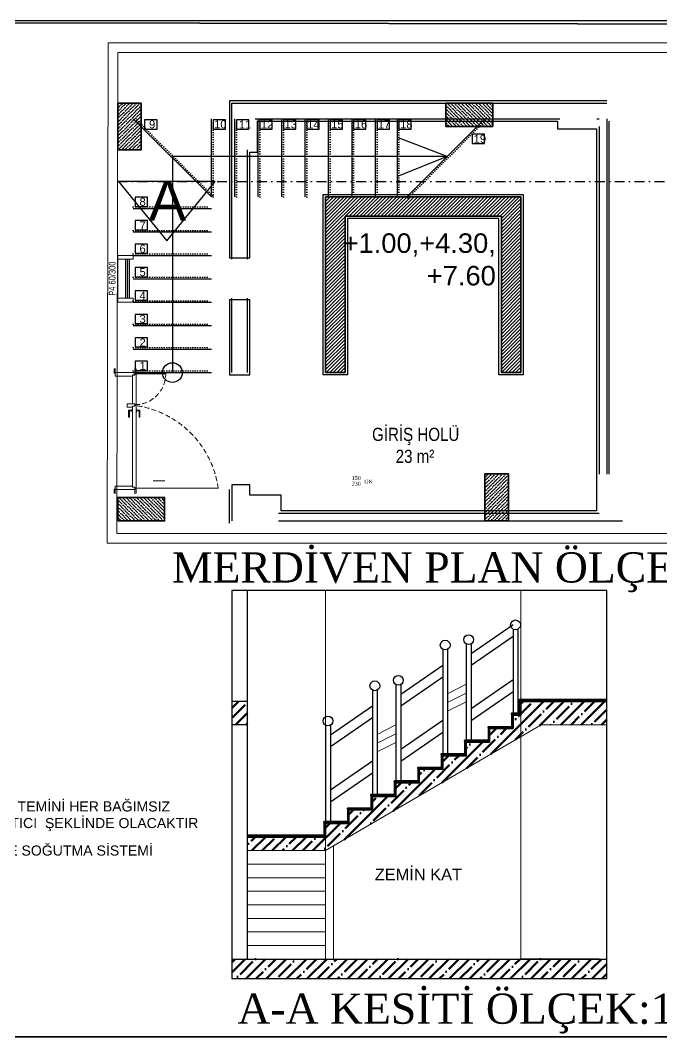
# Model space of a CAD drawing. Header units: millimetres. Extents: x 708 to 46452, y -4963 to 3960.
# Drawn here: x 41162 to 42804, y -4934 to -2332 of the extents above; entities that cross this region are included whole.
import ezdxf
from ezdxf.enums import TextEntityAlignment as Align

# ---------------------------------------------------------------- set-up
doc = ezdxf.new("R2010")
doc.units = ezdxf.units.MM
for name, pattern in [('ACAD_ISO07W100', [3, 0, -3]), ('DASHDOTX2', [50.8, 25.4, -12.7, 0, -12.7]), ('DUZ', [0]), ('HIDDEN2', [4.7625, 3.175, -1.5875])]:
    doc.linetypes.add(name, pattern=pattern)
for name, color, linetype, lineweight in [('00_DUVAR', 22, 'Continuous', 30), ('00_KOLON', 2, 'Continuous', 35), ('00_PENCERE', 103, 'Continuous', 13), ('20', 1, 'Continuous', 0), ('F-YAZI', 7, 'Continuous', 30), ('görünüş1', 251, 'Continuous', 35), ('KAPI', 133, 'Continuous', 20), ('KOLON', 7, 'Continuous', 50), ('merdiven', 255, 'Continuous', 30), ('MERMER', 40, 'DUZ', 25), ('TEFRİŞ', 8, 'Continuous', 9), ('YAZI', 40, 'Continuous', 25), ('Çerçeve', 8, 'Continuous', 30)]:
    doc.layers.add(name, color=color, linetype=linetype, lineweight=lineweight)
for name, color, linetype in [('00_YAZI', 214, 'Continuous'), ('DUVARTARAMA', 7, 'Continuous'), ('PENCERE', 3, 'Continuous'), ('SIVA', 135, 'Continuous'), ('wood', 26, 'Continuous')]:
    doc.layers.add(name, color=color, linetype=linetype)
doc.styles.add('ARIAL2', font='arial.ttf', dxfattribs={"width": 0.8})
doc.styles.add('ARİAL NARROW', font='ARIALN.TTF', dxfattribs={"width": 0.8})
doc.styles.add('mimari altlik$0$194_PTB_WET_B1$0$Standard', font='arial.ttf')
doc.styles.get("Standard").update_dxf_attribs({"font": 'arial.ttf'})
doc.styles.add('STYLE1', font='times.ttf', dxfattribs={"width": 0.8, "height": 12.5})
doc.styles.add('YAZI', font='arial.ttf', dxfattribs={"height": 34})
pattern_1 = [(45, (5499.235, -3212.18), (-26.042743, 26.042743), []), (45, (5525.278, -3212.18), (-26.042743, 26.042743), [46.0375, -9.2075, 0, -9.2075])]

# ---------------------------------------------------------------- blocks, each defined once
blk = doc.blocks.new('k1')
at = {"layer": 'KAPI'}
for p, q in [((-90.7, 3696.1), (-51.7, 3696.1)), ((-91.2, 3694.5), (-94.2, 3694.5)), ((-94.2, 3657.8), (-94.2, 3693.3)), ((-89.7, 3695.4), (-91.2, 3695.7)), ((-91.2, 3695.7), (-91.2, 3694.5)), ((-89.7, 3695.4), (-89.7, 3656.9)), ((-91.2, 3657.8), (-101.2, 3657.8)), ((-101.2, 3657.8), (-101.2, 3653.3)), ((-91.2, 3657.8), (-94.2, 3657.8)), ((-91.2, 3654.7), (-91.2, 3657.8)), ((-91.2, 3656.6), (-91.2, 3657.8)), ((-101.2, 3653.3), (-94.2, 3653.3)), ((-94.2, 3653.3), (-94.2, 3654.7)), ((-94.2, 3654.7), (-91.2, 3654.7)), ((-94.2, 3654.5), (-94.2, 3552.3)), ((-91.2, 3654.5), (-94.2, 3654.5)), ((-89.7, 3656.9), (-91.2, 3656.6)), ((-91.2, 3655.7), (-91.2, 3654.5)), ((-89.7, 3655.4), (-91.2, 3655.7)), ((-89.7, 3551.1), (-89.7, 3655.4)), ((-67.9, 3559.1), (-52.9, 3559.1)), ((-91.2, 3551.1), (-94.2, 3551.1)), ((-91.2, 3549.9), (-91.2, 3551.1)), ((-89.7, 3550.2), (-91.2, 3549.9)), ((-90.7, 3549.5), (15.5, 3549.5))]:
    blk.add_line(p, q, dxfattribs=at)
for points in [[(-117.7, 3702.5), (-116.2, 3702.8), (-116.2, 3696.8), (-117.7, 3697.1), (-117.7, 3702.5)], [(-89.7, 3702.5), (-91.2, 3702.8), (-91.2, 3696.8), (-89.7, 3697.1), (-89.7, 3702.5)], [(-117.7, 3543.1), (-116.2, 3542.8), (-116.2, 3548.8), (-117.7, 3548.5), (-117.7, 3543.1)], [(-89.7, 3543.1), (-91.2, 3542.8), (-91.2, 3548.8), (-89.7, 3548.5), (-89.7, 3543.1)]]:
    blk.add_lwpolyline(points, dxfattribs=at)
for points in [[(-91.2, 3697.8), (-116.2, 3697.8), (-116.2, 3693.3), (-94.2, 3693.3), (-94.2, 3694.7), (-91.2, 3694.7)], [(-91.2, 3547.8), (-116.2, 3547.8), (-116.2, 3552.3), (-94.2, 3552.3), (-94.2, 3550.9), (-91.2, 3550.9)]]:
    blk.add_lwpolyline(points, close=True, dxfattribs=at)
for points in [[(-94.7, 3649.7), (-98.6, 3649.7, 0.414214), (-99.2, 3649.1), (-99.2, 3641, 1), (-98, 3641), (-98, 3648.3, -0.414214), (-97.7, 3648.5), (-94.7, 3648.5)], [(-94.2, 3647.1), (-94.4, 3647.1, -0.414214), (-94.7, 3647.4), (-94.7, 3650.9, -0.414214), (-94.4, 3651.1), (-94.2, 3651.1)], [(-89.7, 3651.1), (-89.4, 3651.1, -0.414214), (-89.2, 3650.9), (-89.2, 3647.4, -0.414214), (-89.4, 3647.1), (-89.7, 3647.1)], [(-89.2, 3649.7), (-85.3, 3649.7, -0.414214), (-84.7, 3649.1), (-84.7, 3641, -1), (-85.9, 3641), (-85.9, 3648.3, 0.414214), (-86.1, 3648.5), (-89.2, 3648.5)]]:
    blk.add_lwpolyline(points, format="xyb", dxfattribs=at)
for centre in [(-90.7, 3696.1), (-90.7, 3549.5)]:
    blk.add_circle(centre, 0.5, dxfattribs=at)
at = {"layer": 'KAPI', "linetype": 'HIDDEN2', "ltscale": 2}
for centre, radius, start, end in [((-91.2, 3696.1), 39.5, 269.9972, 0), ((-107.5, 3532.6), 124.1, 7.8071, 82.4638)]:
    blk.add_arc(centre, radius, start, end, dxfattribs=at)
at = {"layer": 'KAPI', "char_height": 5, "width": 517.777, "attachment_point": 9}
for s, insert in [('{\\fTimes New Roman|b0|i0|c162|p18;230}', (197.9, 3552.8)), ('{\\fTimes New Roman|b0|i0|c162|p18;150}', (197.9, 3560.1)), ('{\\fTimes New Roman|b0|i0|c162|p18;GK\\fTimes New Roman|b0|i0|c0|p18;    }', (213.6, 3555.6))]:
    blk.add_mtext(s, dxfattribs=dict(at, insert=insert))
blk = doc.blocks.new('WER')
at = {"layer": '00_PENCERE', "lineweight": 15}
for p, q in [((6940, -1958), (6960, -1958)), ((6940, -1958), (6940, -1963)), ((6940, -2013), (6940, -1963)), ((6940, -1963), (6960, -1963)), ((6950, -2013), (6950, -1963)), ((6952, -2013), (6952, -1963)), ((6953, -2013), (6953, -1963)), ((6955, -2013), (6955, -1963)), ((6960, -1963), (6960, -1958)), ((6960, -2013), (6940, -2013)), ((6940, -2013), (6940, -2018)), ((6960, -2018), (6960, -2013)), ((6940, -2018), (6960, -2018))]:
    blk.add_line(p, q, dxfattribs=at)
at = {"layer": '00_PENCERE', "insert": (6937.4, -2009.7), "char_height": 8.59, "width": 97.846, "attachment_point": 7, "rotation": 90, "style": 'ARIAL2'}
blk.add_mtext('P4 60/300 ', dxfattribs=at)
blk = doc.blocks.new('KOLON')
at = {"layer": 'DUVARTARAMA'}
h = blk.add_hatch(dxfattribs=at)
h.set_pattern_fill('ANSI36', color=8)
h.paths.add_polyline_path([(549.4, 3102.4), (579.4, 3102.4), (579.4, 3042.4), (549.4, 3042.4)])
at = {"layer": '00_KOLON'}
blk.add_lwpolyline([(549.4, 3102.4), (579.4, 3102.4), (579.4, 3042.4), (549.4, 3042.4), (549.4, 3102.4)], dxfattribs=at)
blk = doc.blocks.new('TRHHT')
for points in [[(5310, -1796.2), (5325.9, -1796.2), (5325.9, -1784.4), (5310, -1784.4)], [(5397.5, -1796.2), (5413.3, -1796.2), (5413.3, -1784.4), (5397.5, -1784.4)], [(5427.5, -1796.2), (5443.3, -1796.2), (5443.3, -1784.4), (5427.5, -1784.4)], [(5457.5, -1796.2), (5473.3, -1796.2), (5473.3, -1784.4), (5457.5, -1784.4)], [(5487.5, -1796.2), (5503.3, -1796.2), (5503.3, -1784.4), (5487.5, -1784.4)], [(5517.5, -1796.2), (5533.3, -1796.2), (5533.3, -1784.4), (5517.5, -1784.4)], [(5547.5, -1796.2), (5563.3, -1796.2), (5563.3, -1784.4), (5547.5, -1784.4)], [(5577.5, -1796.2), (5593.3, -1796.2), (5593.3, -1784.4), (5577.5, -1784.4)], [(5607.5, -1796.2), (5623.3, -1796.2), (5623.3, -1784.4), (5607.5, -1784.4)], [(5635.5, -1796.2), (5651.3, -1796.2), (5651.3, -1784.4), (5635.5, -1784.4)], [(5729.2, -1814.7), (5745.1, -1814.7), (5745.1, -1802.9), (5729.2, -1802.9)], [(5297.8, -1895.3), (5313.6, -1895.3), (5313.6, -1883.5), (5297.8, -1883.5)], [(5297.8, -1925.3), (5313.6, -1925.3), (5313.6, -1913.5), (5297.8, -1913.5)], [(5297.8, -1955.3), (5313.6, -1955.3), (5313.6, -1943.5), (5297.8, -1943.5)], [(5297.8, -1985.3), (5313.6, -1985.3), (5313.6, -1973.5), (5297.8, -1973.5)], [(5297.8, -2015.3), (5313.6, -2015.3), (5313.6, -2003.5), (5297.8, -2003.5)], [(5297.8, -2045.3), (5313.6, -2045.3), (5313.6, -2033.5), (5297.8, -2033.5)], [(5297.8, -2075.3), (5313.6, -2075.3), (5313.6, -2063.5), (5297.8, -2063.5)], [(5297.8, -2105.3), (5313.6, -2105.3), (5313.6, -2093.5), (5297.8, -2093.5)]]:
    blk.add_lwpolyline(points, close=True)
at = {"layer": 'merdiven'}
for p, q in [((5697.2, -1831.3), (5345.5, -1831.3)), ((5345.5, -1831.3), (5345.5, -2108)), ((5295.5, -1898), (5395.5, -1898)), ((5295.5, -1928), (5395.5, -1928)), ((5295.5, -1958), (5395.5, -1958)), ((5295.5, -1988), (5395.5, -1988)), ((5295.5, -2018), (5395.5, -2018)), ((5295.5, -2048), (5395.5, -2048)), ((5295.5, -2078), (5395.5, -2078)), ((5295.5, -2108), (5395.5, -2108))]:
    blk.add_line(p, q, dxfattribs=at)
at = {"layer": 'merdiven', "linetype": 'ACAD_ISO07W100'}
for p, q in [((5295.5, -1896), (5395.5, -1896)), ((5295.5, -1926), (5395.5, -1926)), ((5295.5, -1956), (5395.5, -1956)), ((5295.5, -1986), (5395.5, -1986)), ((5295.5, -2016), (5395.5, -2016)), ((5295.5, -2046), (5395.5, -2046)), ((5295.5, -2076), (5395.5, -2076)), ((5295.5, -2106), (5395.5, -2106))]:
    blk.add_line(p, q, dxfattribs=at)
for points in [[(5396.9, -1881.5), (5296.9, -1781.5)], [(5397.5, -1883), (5397.5, -1783)], [(5427.5, -1883), (5427.5, -1783)], [(5457.5, -1883), (5457.5, -1783)], [(5487.5, -1883), (5487.5, -1783)], [(5517.5, -1883), (5517.5, -1783)], [(5547.5, -1883), (5547.5, -1783)], [(5577.5, -1883), (5577.5, -1783)], [(5607.5, -1883), (5607.5, -1783)], [(5635.5, -1883), (5635.5, -1783)], [(5646.9, -1884.4), (5746.9, -1784.4)]]:
    blk.add_lwpolyline(points, dxfattribs=at)
at = {"layer": 'merdiven'}
for points in [[(5395.5, -1883), (5295.5, -1783)], [(5395.5, -1883), (5395.5, -1783)], [(5425.5, -1883), (5425.5, -1783)], [(5455.5, -1883), (5455.5, -1783)], [(5485.5, -1883), (5485.5, -1783)], [(5515.5, -1883), (5515.5, -1783)], [(5545.5, -1883), (5545.5, -1783)], [(5575.5, -1883), (5575.5, -1783)], [(5605.5, -1883), (5605.5, -1783)], [(5633.5, -1883), (5633.5, -1783)], [(5645.5, -1883), (5745.5, -1783)], [(5697.2, -1831.3), (5633.5, -1807.1)], [(5697.2, -1831.3), (5633.5, -1857.1)]]:
    blk.add_lwpolyline(points, dxfattribs=at)
blk.add_circle((5345.5, -2108), 12.6, dxfattribs=at)
at = {"layer": 'merdiven', "color": 7, "lineweight": 35, "attachment_point": 7, "style": 'mimari altlik$0$194_PTB_WET_B1$0$Standard'}
for s, insert, char_height in [('9', (5315.6, -1795.5), 10.3), ('10', (5398.9, -1795.5), 10.25), ('\\pt184.55744;11', (5430.5, -1795.5), 10.253), ('\\pt184.55744;12', (5458.8, -1795.5), 10.253), ('13', (5488.9, -1795.5), 10.25), ('14', (5518.2, -1795.5), 10.25), ('15', (5548.6, -1795.5), 10.25), ('16', (5578.9, -1795.5), 10.25), ('17', (5608.6, -1795.5), 10.25), ('18', (5636.9, -1795.5), 10.25), ('\\pt184.55744;19', (5731.1, -1814), 10.253), ('8', (5303.4, -1894.7), 10.3), ('7', (5303.4, -1924.7), 10.3), ('6', (5303.4, -1954.7), 10.3), ('5', (5303.4, -1984.7), 10.3), ('4', (5303.4, -2014.7), 10.3), ('3', (5303.4, -2044.7), 10.3), ('2', (5303.4, -2074.7), 10.3), ('1', (5303.4, -2104.7), 10.3)]:
    blk.add_mtext_dynamic_manual_height_columns(s, width=190.36, gutter_width=51.3, heights=[0], dxfattribs=dict(at, insert=insert, char_height=char_height))

msp = doc.modelspace()

# ---------------------------------------------------------------- hatches: boundary and pattern name
at = {"layer": 'DUVARTARAMA'}
h = msp.add_hatch(dxfattribs=at)
h.set_pattern_fill('ANSI31', color=256, scale=2)
h.set_pattern_definition([(45, (27823.1, 982.532), (-4.490128, 4.490128), [])])
h.paths.add_polyline_path([(41993.136, -2833.381), (42393.136, -2833.381), (42393.136, -3233.381), (42443.136, -3233.381), (42443.136, -2783.381), (41943.136, -2783.381), (41943.136, -3233.381), (41993.136, -3233.381)])
at = {"layer": 'KOLON'}
h = msp.add_hatch(dxfattribs=at)
h.set_pattern_fill('ANSI35', color=5, scale=5.8)
h.set_pattern_definition(pattern_1)
h.paths.add_polyline_path([(41703.136, -4135.61), (41743.136, -4135.61), (41743.136, -4075.61), (41703.136, -4075.61)])
h = msp.add_hatch(dxfattribs=at)
h.set_pattern_fill('ANSI35', color=5, scale=5.8)
h.set_pattern_definition([(45, (-31264.666, -3359.588), (-26.042743, 26.042743), []), (45, (-31238.623, -3359.588), (-26.042743, 26.042743), [46.0375, -9.2075, 0, -9.2075])])
h.paths.add_polyline_path([(42495.386, -4135.61), (42663.136, -4135.61), (42663.136, -4075.93), (42443.136, -4075.93), (42443.136, -4110.65), (42423.136, -4110.65), (42423.136, -4145.37), (42363.136, -4145.37), (42363.136, -4180.09), (42303.136, -4180.09), (42303.136, -4214.81), (42243.136, -4214.81), (42243.136, -4249.53), (42183.136, -4249.53), (42183.136, -4284.25), (42123.136, -4284.25), (42123.136, -4318.97), (42063.136, -4318.97), (42063.136, -4353.69), (42003.136, -4353.69), (42003.136, -4388.41), (41943.136, -4388.41), (41943.136, -4423.13), (41743.136, -4423.13), (41743.136, -4457.85), (41943.16, -4457.85)])
h = msp.add_hatch(dxfattribs=at)
h.set_pattern_fill('ANSI35', color=5, scale=5.8)
h.set_pattern_definition(pattern_1)
h.paths.add_polyline_path([(42663.136, -4785.61), (42663.136, -4735.61), (41703.136, -4735.61), (41703.136, -4785.61)])

# ---------------------------------------------------------------- linework, layer by layer
for p, q in [((41703.136, -3791.662), (41703.136, -4785.61)), ((41743.136, -4735.61), (41743.136, -3791.662)), ((42663.136, -4785.61), (42663.136, -3791.662)), ((41743.136, -4135.61), (41703.136, -4135.61)), ((41703.136, -4735.61), (42663.136, -4735.61)), ((41703.136, -4785.61), (42663.136, -4785.61))]:
    msp.add_line(p, q)
for points in [[(42663.136, -3791.662), (41703.136, -3791.662)], [(41743.136, -4075.61), (41703.136, -4075.61)], [(42643.136, -4735.61), (42443.136, -4735.61)]]:
    msp.add_lwpolyline(points)
at = {"layer": '00_DUVAR'}
for p, q in [((42663.136, -2583.381), (42663.136, -3113.381)), ((42643.136, -2603.381), (42643.136, -3493.381)), ((42663.136, -3101.381), (42663.136, -3493.381))]:
    msp.add_line(p, q, dxfattribs=at)
for points in [[(41703.136, -2543.381), (42663.136, -2543.381)], [(41703.136, -2943.381), (41703.136, -2543.381)], [(41763.136, -2583.381), (42543.136, -2583.381)], [(42637.479, -2583.381), (42643.136, -2583.381)], [(41743.136, -2943.381), (41743.136, -2663.381)], [(41703.136, -3233.381), (41703.136, -3043.381)], [(41743.136, -3233.381), (41743.136, -3043.381)], [(41697.136, -3553.381), (41697.136, -3533.381)], [(41823.136, -3593.381), (42643.136, -3593.381)], [(41823.136, -3613.381), (42703.136, -3613.381)]]:
    msp.add_lwpolyline(points, dxfattribs=at)
at = {"layer": '00_KOLON'}
for p, q in [((41943.136, -3233.381), (41943.136, -2783.381)), ((41943.136, -2783.381), (42443.136, -2783.381)), ((42443.136, -2783.381), (42443.136, -3233.381)), ((41993.136, -2833.381), (42393.136, -2833.381))]:
    msp.add_line(p, q, dxfattribs=at)
for points in [[(41943.136, -3233.381), (41993.136, -3233.381), (41993.136, -2833.381)], [(42393.136, -2833.381), (42393.136, -3233.381), (42443.136, -3233.381)]]:
    msp.add_lwpolyline(points, dxfattribs=at)
at = {"layer": '20'}
for p, q in [((42439.136, -4075.93), (42439.136, -4105.806)), ((42663.136, -4075.61), (42440.636, -4075.61)), ((42443.136, -4075.61), (42443.136, -4110.65)), ((42443.136, -4075.93), (42443.136, -4110.65)), ((42419.136, -4110.65), (42419.136, -4145.37)), ((42423.136, -4110.65), (42423.136, -4145.37)), ((41943.136, -4457.864), (42495.386, -4135.61)), ((42495.386, -4135.61), (42663.136, -4135.61)), ((42363.136, -4145.37), (42363.136, -4180.09)), ((42363.136, -4145.37), (42363.136, -4180.09)), ((42303.136, -4180.09), (42303.136, -4214.81)), ((42303.136, -4180.09), (42303.136, -4214.81)), ((42243.136, -4214.81), (42243.136, -4249.53)), ((42243.136, -4214.81), (42243.136, -4249.53)), ((42183.136, -4249.53), (42183.136, -4284.25)), ((42183.136, -4249.53), (42183.136, -4284.25)), ((42123.136, -4284.25), (42123.136, -4318.97)), ((42123.136, -4284.25), (42123.136, -4318.97)), ((42063.136, -4318.97), (42063.136, -4353.69)), ((42003.136, -4353.69), (42003.136, -4388.41))]:
    msp.add_line(p, q, dxfattribs=at)
at = {"layer": '20', "color": 252, "true_color": 0x939598}
msp.add_line((41963.136, -4735.61), (41963.136, -4446.194), dxfattribs=at)
for points in [[(41943.136, -3791.662), (41943.136, -4735.61)], [(42443.136, -3791.662), (42443.136, -4735.61)], [(41943.136, -4735.61), (41943.136, -4457.85)], [(41743.136, -4492.57), (41943.136, -4492.57)], [(41743.136, -4527.29), (41943.136, -4527.29)], [(41743.136, -4562.01), (41943.136, -4562.01)], [(41743.136, -4596.73), (41943.136, -4596.73)], [(41743.136, -4631.45), (41943.136, -4631.45)], [(41743.136, -4666.17), (41943.136, -4666.17)], [(41743.136, -4700.89), (41943.136, -4700.89)]]:
    msp.add_lwpolyline(points, dxfattribs=at)
at = {"layer": '20'}
for points in [[(42255.636, -4056.138), (42303.136, -4031.776)], [(42255.636, -4078.615), (42303.136, -4054.253)], [(42255.636, -4101.092), (42303.136, -4076.73)], [(42363.136, -4180.09), (42363.136, -4145.37), (42419.136, -4145.37), (42419.136, -4110.65), (42443.136, -4110.65)], [(42075.636, -4160.298), (42123.136, -4135.936)], [(42075.636, -4182.775), (42123.136, -4158.413)], [(42075.636, -4205.252), (42123.136, -4180.89)], [(42243.136, -4249.53), (42243.136, -4214.81), (42303.136, -4214.81), (42303.136, -4180.09), (42363.136, -4180.09)], [(42063.136, -4353.69), (42063.136, -4318.97), (42123.136, -4318.97), (42123.136, -4284.25), (42183.136, -4284.25), (42183.136, -4249.53), (42243.136, -4249.53)], [(41943.136, -4423.13), (41943.136, -4388.41), (42003.136, -4388.41), (42003.136, -4353.69), (42063.136, -4353.69)], [(41743.136, -4423.13), (41943.136, -4423.13)], [(41743.136, -4457.85), (41943.136, -4457.85)]]:
    msp.add_lwpolyline(points, dxfattribs=at)
at = {"layer": 'görünüş1'}
msp.add_lwpolyline([(46452.231, -4934.354), (37756.546, -4934.354), (37756.487, -2331.683), (46452.171, -2347.088)], close=True, dxfattribs=at)
at = {"layer": 'merdiven', "lineweight": 35}
for p, q in [((42440.636, -4105.806), (42440.636, -4073.43)), ((42440.636, -4073.43), (42663.136, -4073.43)), ((42443.136, -4110.65), (42443.136, -4075.93)), ((42443.136, -4075.93), (42663.136, -4075.93)), ((42420.636, -4142.87), (42420.636, -4108.15)), ((42420.636, -4108.15), (42443.136, -4108.15)), ((42423.136, -4145.37), (42423.136, -4110.65)), ((42423.136, -4110.65), (42443.136, -4110.65)), ((42360.636, -4177.59), (42360.636, -4142.87)), ((42360.636, -4142.87), (42423.136, -4142.87)), ((42363.136, -4180.09), (42363.136, -4145.37)), ((42363.136, -4145.37), (42423.136, -4145.37)), ((42300.636, -4212.31), (42300.636, -4177.59)), ((42300.636, -4177.59), (42363.136, -4177.59)), ((42303.136, -4214.81), (42303.136, -4180.09)), ((42303.136, -4180.09), (42363.136, -4180.09)), ((42240.636, -4247.03), (42240.636, -4212.31)), ((42240.636, -4212.31), (42303.136, -4212.31)), ((42243.136, -4249.53), (42243.136, -4214.81)), ((42243.136, -4214.81), (42303.136, -4214.81)), ((42180.636, -4281.75), (42180.636, -4247.03)), ((42180.636, -4247.03), (42243.136, -4247.03)), ((42183.136, -4284.25), (42183.136, -4249.53)), ((42183.136, -4249.53), (42243.136, -4249.53)), ((42120.636, -4316.47), (42120.636, -4281.75)), ((42120.636, -4281.75), (42183.136, -4281.75)), ((42123.136, -4318.97), (42123.136, -4284.25)), ((42123.136, -4284.25), (42183.136, -4284.25)), ((42060.636, -4351.19), (42060.636, -4316.47)), ((42060.636, -4316.47), (42123.136, -4316.47)), ((42063.136, -4353.69), (42063.136, -4318.97)), ((42063.136, -4318.97), (42123.136, -4318.97)), ((42000.636, -4385.91), (42000.636, -4351.19)), ((42000.636, -4351.19), (42063.136, -4351.19)), ((42003.136, -4388.41), (42003.136, -4353.69)), ((42003.136, -4353.69), (42063.136, -4353.69)), ((41940.636, -4423.13), (41940.636, -4385.91)), ((41940.636, -4385.91), (42003.136, -4385.91)), ((41943.136, -4423.13), (41943.136, -4388.41)), ((41943.136, -4388.41), (42003.136, -4388.41)), ((41743.136, -4420.63), (41943.136, -4420.63)), ((41743.136, -4423.13), (41943.136, -4423.13))]:
    msp.add_line(p, q, dxfattribs=at)
at = {"layer": 'MERMER', "linetype": 'Continuous'}
for p, q in [((42438.292, -4072.258), (42439.464, -4071.086)), ((42438.292, -4072.258), (42438.292, -4073.43)), ((42440.636, -4073.43), (42438.292, -4073.43)), ((42439.074, -4073.43), (42439.074, -4105.806)), ((42663.136, -4071.086), (42439.464, -4071.086)), ((42418.292, -4106.978), (42419.464, -4105.806)), ((42418.292, -4106.978), (42418.292, -4108.15)), ((42420.636, -4108.15), (42418.292, -4108.15)), ((42419.074, -4108.15), (42419.074, -4140.526)), ((42443.136, -4105.806), (42419.464, -4105.806)), ((42358.292, -4141.698), (42359.464, -4140.526)), ((42358.292, -4141.698), (42358.292, -4142.87)), ((42360.636, -4142.87), (42358.292, -4142.87)), ((42359.074, -4142.87), (42359.074, -4175.246)), ((42420.636, -4140.526), (42359.464, -4140.526)), ((42298.292, -4176.418), (42299.464, -4175.246)), ((42298.292, -4176.418), (42298.292, -4177.59)), ((42300.636, -4177.59), (42298.292, -4177.59)), ((42299.074, -4177.59), (42299.074, -4209.966)), ((42360.636, -4175.246), (42299.464, -4175.246)), ((42238.292, -4211.138), (42239.464, -4209.966)), ((42238.292, -4211.138), (42238.292, -4212.31)), ((42240.636, -4212.31), (42238.292, -4212.31)), ((42239.074, -4212.31), (42239.074, -4244.686)), ((42300.636, -4209.966), (42239.464, -4209.966)), ((42178.292, -4245.858), (42179.464, -4244.686)), ((42178.292, -4245.858), (42178.292, -4247.03)), ((42180.636, -4247.03), (42178.292, -4247.03)), ((42179.074, -4247.03), (42179.074, -4279.406)), ((42240.636, -4244.686), (42179.464, -4244.686)), ((42118.292, -4280.578), (42119.464, -4279.406)), ((42118.292, -4280.578), (42118.292, -4281.75)), ((42120.636, -4281.75), (42118.292, -4281.75)), ((42119.074, -4281.75), (42119.074, -4314.126)), ((42180.636, -4279.406), (42119.464, -4279.406)), ((42058.292, -4315.298), (42059.464, -4314.126)), ((42058.292, -4315.298), (42058.292, -4316.47)), ((42060.636, -4316.47), (42058.292, -4316.47)), ((42059.074, -4316.47), (42059.074, -4348.846)), ((42120.636, -4314.126), (42059.464, -4314.126)), ((41998.292, -4350.018), (41999.464, -4348.846)), ((41998.292, -4350.018), (41998.292, -4351.19)), ((42000.636, -4351.19), (41998.292, -4351.19)), ((41999.074, -4351.19), (41999.074, -4383.566)), ((42060.636, -4348.846), (41999.464, -4348.846)), ((41938.292, -4384.738), (41939.464, -4383.566)), ((41938.292, -4384.738), (41938.292, -4385.91)), ((41940.636, -4385.91), (41938.292, -4385.91)), ((41939.074, -4385.91), (41939.074, -4419.38)), ((42000.636, -4383.566), (41939.464, -4383.566)), ((41940.636, -4418.286), (41743.136, -4418.286))]:
    msp.add_line(p, q, dxfattribs=at)
at = {"layer": 'SIVA'}
for p, q in [((42663.136, -2537.381), (41697.136, -2537.381)), ((41697.136, -2537.381), (41697.136, -2939.381)), ((41769.136, -2669.381), (41769.136, -2589.381)), ((41769.136, -2589.381), (42537.136, -2589.381)), ((42537.136, -2589.381), (42537.136, -2609.381)), ((42669.136, -3493.381), (42669.136, -2589.381)), ((42537.136, -2609.381), (42637.136, -2609.381)), ((42637.136, -2609.381), (42637.136, -3487.381)), ((41749.136, -2939.381), (41749.136, -2669.381)), ((41749.136, -2669.381), (41769.136, -2669.381)), ((41697.136, -2939.381), (41749.136, -2939.381)), ((41697.136, -3619.381), (41697.136, -3533.381)), ((41749.136, -3521.381), (41703.136, -3521.381)), ((41703.136, -3521.381), (41703.136, -3613.381)), ((41749.136, -3533.381), (41749.136, -3521.381)), ((41749.136, -3547.381), (41749.136, -3533.381)), ((41829.136, -3547.381), (41749.136, -3547.381))]:
    msp.add_line(p, q, dxfattribs=at)
for points in [[(41999.136, -3239.381), (41937.136, -3239.381), (41937.136, -2777.381), (42449.136, -2777.381), (42449.136, -3239.381), (42387.136, -3239.381), (42387.136, -2839.381), (41999.136, -2839.381)], [(41697.136, -3239.381), (41749.136, -3239.381), (41749.136, -3047.381), (41697.136, -3047.381)]]:
    msp.add_lwpolyline(points, close=True, dxfattribs=at)
msp.add_lwpolyline([(42637.136, -3487.381), (42637.136, -3587.381), (41829.136, -3587.381), (41829.136, -3547.381)], dxfattribs=at)
at = {"layer": 'TEFRİŞ'}
for points in [[(41386.472, -2389.272), (43094.045, -2389.272), (43091.812, -3670.704), (41384.238, -3670.704)], [(41411.472, -2414.272), (43069.045, -2414.272), (43066.812, -3645.704), (41409.238, -3645.704)]]:
    msp.add_lwpolyline(points, close=True, dxfattribs=at)
at = {"layer": 'wood', "color": 40, "true_color": 0xf8d731}
for p, q in [((42423.136, -3879.393), (42315.636, -3953.747)), ((42423.136, -3890.479), (42423.136, -4110.65)), ((42435.636, -3890.479), (42435.636, -4110.65)), ((42303.136, -3928.415), (42303.136, -4180.09)), ((42423.136, -3909.79), (42315.636, -3984.145)), ((42315.636, -3928.415), (42315.636, -4180.09)), ((42243.136, -3942.419), (42243.136, -4214.81)), ((42255.636, -3942.419), (42255.636, -4214.81)), ((42243.136, -3983.553), (42135.636, -4057.907)), ((42123.136, -4032.575), (42123.136, -4284.25)), ((42243.136, -4013.95), (42135.636, -4088.305)), ((42135.636, -4032.575), (42135.636, -4284.25)), ((42423.136, -4020.651), (42315.636, -4095.005)), ((42063.136, -4046.579), (42063.136, -4318.97)), ((42075.636, -4046.579), (42075.636, -4318.97)), ((42423.136, -4051.048), (42315.636, -4125.403)), ((42063.136, -4087.713), (41955.636, -4162.067)), ((41943.136, -4136.735), (41943.136, -4388.41)), ((42063.136, -4118.11), (41955.636, -4192.465)), ((41955.636, -4136.735), (41955.636, -4388.41)), ((42243.136, -4124.811), (42135.636, -4199.165)), ((42243.136, -4155.208), (42135.636, -4229.563)), ((42063.136, -4228.971), (41955.636, -4303.325)), ((42063.136, -4259.368), (41955.636, -4333.723))]:
    msp.add_line(p, q, dxfattribs=at)
at = {"layer": 'wood', "color": 3, "linetype": 'DASHDOTX2'}
msp.add_lwpolyline([(41410.907, -2744.054), (43068.48, -2744.054)], dxfattribs=at)
at = {"layer": 'wood', "color": 3}
msp.add_lwpolyline([(41412.788, -2744.054), (41536.551, -2896.112), (41660.313, -2744.054), (41412.788, -2744.054)], dxfattribs=at)
at = {"layer": 'wood', "color": 40, "true_color": 0xf8d731}
for centre in [(42429.386, -3879.653), (42249.386, -3931.594), (42309.386, -3917.59), (42069.386, -4035.754), (42129.386, -4021.75), (41949.386, -4125.91)]:
    msp.add_circle(centre, 12.5, dxfattribs=at)
at = {"layer": 'Çerçeve'}
msp.add_line((4940.496, -2332.719), (44558.889, -2331.52), dxfattribs=at)

# ---------------------------------------------------------------- block references
at = {"layer": '00_KOLON', "xscale": 2, "yscale": 2, "zscale": 2}
msp.add_blockref('KOLON', (40312.298, -8748.243), dxfattribs=at)
for p, rotation in [((48455.945, -3702.165), 90), ((43509.866, 2591.482), 180), ((47615.945, -4712.165), 90)]:
    msp.add_blockref('KOLON', p, dxfattribs=dict(at, rotation=rotation))
at = {"layer": 'KAPI', "xscale": 2, "yscale": 2, "zscale": 2}
msp.add_blockref('k1', (41637.452, -10629.022), dxfattribs=at)
at = {"layer": 'PENCERE', "xscale": 2, "yscale": 2, "zscale": 2}
for name, p in [('TRHHT', (30860.104, 982.532)), ('WER', (27531.046, 982.532))]:
    msp.add_blockref(name, p, dxfattribs=at)

# ---------------------------------------------------------------- texts
at = {"layer": '00_YAZI', "insert": (41868.239, -3465.441), "char_height": 33.75, "width": 606.12059, "attachment_point": 7, "style": 'ARİAL NARROW'}
msp.add_mtext('\\pi194.00589;{\\W1;GİRİŞ HOLÜ\\P\\pi254.50726;23 m²}', dxfattribs=at)
at = {"layer": 'F-YAZI', "color": 5}
msp.add_text('ZEMİN KAT', height=30, dxfattribs=at).set_placement((42292.623, -4533.769), align=Align.RIGHT)
at = {"layer": 'SIVA', "style": 'YAZI'}
for s, p in [('HER BAĞIMSIZ BÖLÜMÜN SICAK SU TEMİNİ HER BAĞIMSIZ', (40517.841, -4357.622)), ('BÖLÜM İÇİN BİR ELEKTRİKLİ ANİ ISITICI  ŞEKLİNDE OLACAKTIR', (40517.841, -4400.186)), ('HER BAĞIMSIZ BÖLÜMÜN ISITMA VE SOĞUTMA SİSTEMİ', (40517.841, -4470.535))]:
    msp.add_text(s, height=25.80544, dxfattribs=at).set_placement(p)
at = {"layer": 'YAZI', "linetype": 'Continuous', "style": 'STYLE1'}
for s, p in [('MERDİVEN PLAN ÖLÇEK:1/20', (42354.944, -3732.588)), ('A-A KESİTİ ÖLÇEK:1/20', (42350.447, -4862.561))]:
    msp.add_text(s, height=77.3545, dxfattribs=at).set_placement(p, align=Align.MIDDLE_CENTER)
at = {"layer": 'YAZI'}
for s, width, gutter_width, insert, char_height, attachment_point in [('A\\P ', 11677.05874, 128, (41586.126, -3014.899), 102.4, 9), ('+1.00,+4.30,\\P+7.60\\P ', 378.27994, 62.5, (42379.074, -2877.087), 50, 3)]:
    msp.add_mtext_dynamic_manual_height_columns(s, width=width, gutter_width=gutter_width, heights=[0], dxfattribs=dict(at, insert=insert, char_height=char_height, attachment_point=attachment_point))

doc.saveas('drawing.dxf')
